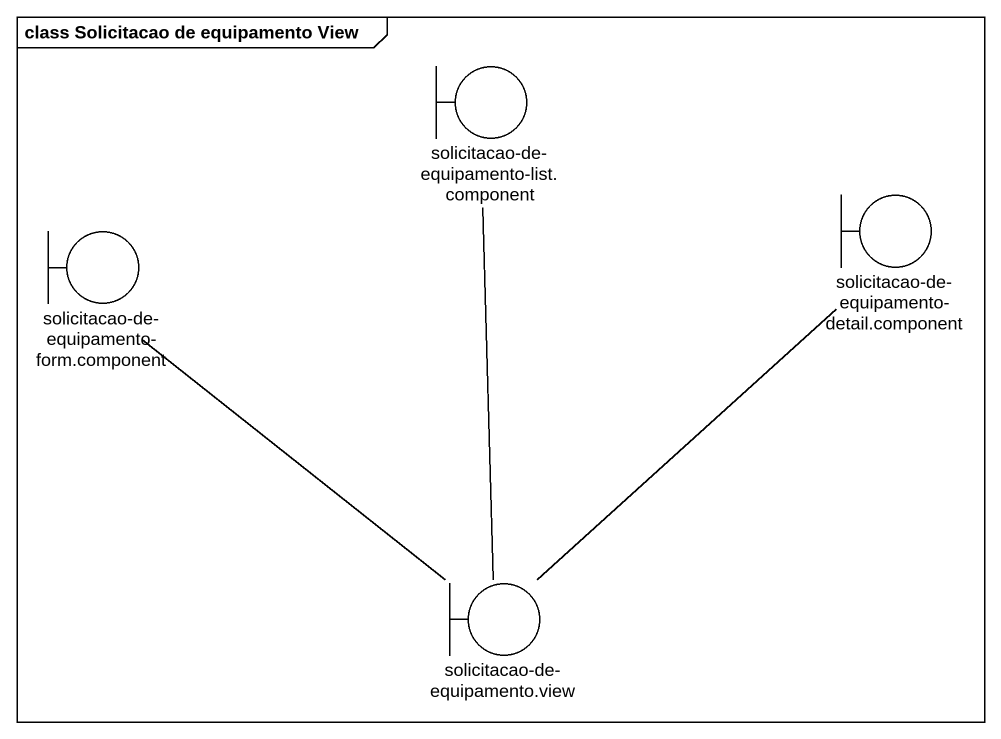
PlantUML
@startuml
mainframe class Solicitacao de equipamento View
boundary "solicitacao-de-equipamento-list.component" as solicitacao_de_equipamento
boundary "solicitacao-de-equipamento-form.component" as solicitacao_de_equipamento_2
boundary "solicitacao-de-equipamento-detail.component" as solicitacao_de_equipamento_3
boundary "solicitacao-de-equipamento.view" as solicitacao_de_equipamento_4
solicitacao_de_equipamento_4 -up- solicitacao_de_equipamento
solicitacao_de_equipamento_4 -up- solicitacao_de_equipamento_2
solicitacao_de_equipamento_4 -up- solicitacao_de_equipamento_3
@enduml
